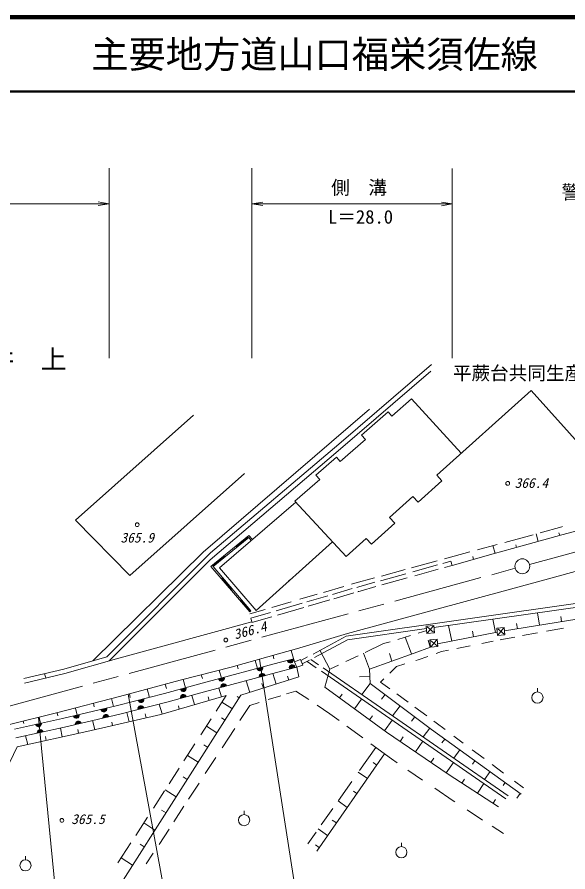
# Model space of a CAD drawing. Units: millimetres, scale not verified. Extents: x 40000 to 680000, y 20000 to 380000.
# Drawn here: x 206772 to 280776, y 265182 to 380000 of the extents above; entities that cross this region are included whole.
import ezdxf
from ezdxf.enums import TextEntityAlignment as Align

# ---------------------------------------------------------------- set-up
doc = ezdxf.new("R2010")
doc.units = ezdxf.units.MM
doc.header["$LTSCALE"] = 1000
doc.linetypes.add('CHAIN', pattern=[18.5, 12, -1.5, 3.5, -1.5])
for name, color, linetype, lineweight in [('M-BGD', 7, 'Continuous', 13), ('M-BMK', 2, 'CHAIN', 13), ('M-BMK-HTXT', 7, 'Continuous', 13), ('M-BMK-ROW', 30, 'Continuous', 13), ('M-BMK-SRVR', 3, 'Continuous', 13), ('M-STR-STR3', 7, 'Continuous', 13), ('M-STR-STRC', 7, 'Continuous', 13), ('M-TTL', 2, 'Continuous', 140), ('M-TTL-LINE', 7, 'Continuous', 50)]:
    doc.layers.add(name, color=color, linetype=linetype, lineweight=lineweight)
doc.layers.add('M-TTL-TXT', color=7, linetype='Continuous')
doc.styles.add('ＭＳ ゴシック', font='')
doc.styles.get('ＭＳ ゴシック').set_extended_font_data('MS Gothic')

# ---------------------------------------------------------------- blocks, each defined once
blk = doc.blocks.new('open_arrow')
at = {"color": 0, "linetype": 'Continuous', "lineweight": -2}
blk.add_lwpolyline([(7.5, 1.25), (0, 0), (7.5, -1.25)], dxfattribs=at)

msp = doc.modelspace()

# ---------------------------------------------------------------- linework, layer by layer
at = {"layer": 'M-BGD'}
for p, q in [((249992, 322651), (262450, 333357)), ((249918, 321740), (262377, 332445)), ((275838, 329864), (263147, 318480)), ((287714, 316586), (275838, 329864)), ((257140, 326404), (259775, 328714)), ((259775, 328714), (266456, 321448)), ((231760, 308126), (254098, 327320)), ((214631, 312446), (230486, 326512)), ((253052, 323864), (256622, 326994)), ((256622, 326994), (257140, 326404)), ((253052, 323864), (253570, 323273)), ((232768, 308018), (249992, 322651)), ((250185, 320304), (253570, 323273)), ((232695, 307107), (249918, 321740)), ((246909, 318476), (249667, 320894)), ((249667, 320894), (250185, 320304)), ((315401, 320021), (279965, 310456)), ((221897, 305008), (237331, 318701)), ((246909, 318476), (247427, 317885)), ((263840, 317708), (263147, 318480)), ((244101, 314968), (247427, 317885)), ((263840, 317708), (260648, 314844)), ((244215, 314845), (233967, 306030)), ((250972, 307557), (244101, 314968)), ((259955, 315616), (256815, 312799)), ((260648, 314844), (259955, 315616)), ((214631, 312446), (221897, 305008)), ((257508, 312027), (256815, 312799)), ((257508, 312027), (254370, 309212)), ((277055, 310745), (279939, 311533)), ((279939, 311533), (280055, 311566)), ((232812, 306210), (237905, 310368)), ((233098, 306185), (237885, 310093)), ((236194, 308907), (237790, 310209)), ((236226, 308868), (237821, 310170)), ((236257, 308829), (237853, 310132)), ((237885, 310093), (238238, 309704)), ((237905, 310368), (238390, 309835)), ((272290, 309443), (276086, 310480)), ((274634, 308972), (279965, 310456)), ((276781, 309570), (276497, 310592)), ((278653, 304679), (302151, 311148)), ((279671, 310377), (279570, 310740)), ((236162, 308945), (236289, 308790)), ((238890, 300315), (249139, 309534)), ((253677, 309984), (250972, 307557)), ((254370, 309212), (253677, 309984)), ((268648, 308448), (271280, 309167)), ((271001, 307961), (270709, 309011)), ((270736, 307888), (274634, 308972)), ((273891, 308766), (273793, 309119)), ((216935, 293529), (231760, 308126)), ((218831, 294073), (232768, 308018)), ((264202, 307233), (267613, 308165)), ((265221, 306353), (270736, 307888)), ((219130, 293535), (232695, 307107)), ((233003, 306301), (234598, 307604)), ((233034, 306262), (234630, 307565)), ((233066, 306224), (234662, 307526)), ((234567, 307643), (234693, 307488)), ((259771, 306023), (263196, 306959)), ((263964, 306626), (265060, 306931)), ((265060, 306931), (265221, 306353)), ((268111, 307157), (268002, 307547)), ((238032, 300117), (232812, 306210)), ((238184, 300247), (233098, 306185)), ((233967, 306030), (238890, 300315)), ((255743, 304922), (258908, 305787)), ((259951, 305509), (263265, 306431)), ((260191, 304953), (263349, 305832)), ((264194, 306067), (265221, 306353)), ((234217, 304570), (234369, 304700)), ((235527, 303118), (234255, 304603)), ((235565, 303151), (234293, 304635)), ((235603, 303183), (234331, 304668)), ((243374, 304360), (243226, 304225)), ((251176, 297186), (278653, 304679)), ((252161, 303944), (254800, 304665)), ((255590, 304295), (255765, 304344)), ((255765, 304344), (258987, 305241)), ((255791, 303728), (259190, 304674)), ((235489, 303086), (235641, 303216)), ((247951, 302723), (250672, 303512)), ((251800, 303229), (249134, 302453)), ((251699, 303810), (252161, 303944)), ((252694, 303489), (252395, 303402)), ((252694, 303489), (254826, 304082)), ((252862, 302913), (254971, 303500)), ((244777, 301802), (247090, 302473)), ((248510, 302272), (245708, 301456)), ((252022, 302668), (249309, 301879)), ((250986, 296836), (290944, 302527)), ((252862, 302913), (252547, 302821)), ((252862, 302913), (252582, 302832)), ((262769, 298009), (291043, 302037)), ((236761, 301601), (236912, 301731)), ((238070, 300149), (236799, 301634)), ((238108, 300182), (236836, 301666)), ((238146, 300214), (236874, 301699)), ((241013, 300711), (243578, 301455)), ((245082, 301274), (241594, 300259)), ((248807, 301733), (245873, 300879)), ((238032, 300117), (238184, 300247)), ((238054, 299853), (240103, 300447)), ((240808, 300031), (238160, 299260)), ((245280, 300707), (241774, 299687)), ((272273, 297558), (290980, 300622)), ((276683, 299991), (276956, 298325)), ((220132, 293822), (238299, 298785)), ((238334, 298664), (238166, 299240)), ((240988, 299458), (238328, 298684)), ((271046, 297333), (270691, 299137)), ((273996, 297840), (273881, 298543)), ((279917, 298810), (279805, 299491)), ((251144, 296353), (261777, 297868)), ((260674, 297257), (261802, 297598)), ((263274, 295804), (271285, 297380)), ((264743, 298290), (265159, 296175)), ((268103, 296754), (267948, 297539)), ((272230, 298021), (271235, 297929)), ((271235, 297929), (271326, 296934)), ((272213, 297116), (271343, 297839)), ((272140, 297912), (271417, 297042)), ((272322, 297025), (272230, 298021)), ((277906, 297505), (280161, 297914)), ((244319, 295149), (251176, 297186)), ((246531, 294450), (250986, 296836)), ((246747, 293998), (251144, 296353)), ((257906, 296419), (259646, 296945)), ((259749, 294453), (258918, 296725)), ((262023, 296306), (262285, 295381)), ((263216, 296439), (262220, 296347)), ((262220, 296347), (262311, 295352)), ((263125, 296330), (262402, 295460)), ((263307, 295443), (263216, 296439)), ((271326, 296934), (272322, 297025)), ((271670, 296365), (272135, 296458)), ((272135, 296458), (273653, 296733)), ((274677, 296919), (276707, 297287)), ((242188, 294556), (244319, 295149)), ((253534, 294666), (256004, 295843)), ((256004, 295843), (256875, 296107)), ((260111, 294585), (262308, 295390)), ((262311, 295352), (263307, 295443)), ((265845, 295200), (267643, 295560)), ((269214, 295874), (270753, 296182)), ((213041, 292412), (218831, 294073)), ((235538, 292705), (242188, 294556)), ((241156, 294269), (241283, 293812)), ((243576, 294943), (244061, 293413)), ((244910, 293582), (245791, 294053)), ((248811, 292417), (247457, 294945)), ((250931, 293426), (252592, 294217)), ((253320, 294564), (254114, 292392)), ((254114, 292392), (260111, 294585)), ((256805, 294497), (257120, 293491)), ((260657, 293657), (261943, 294123)), ((263055, 294526), (263774, 294786)), ((263774, 294786), (264751, 294981)), ((213192, 291831), (220111, 293816)), ((231644, 290514), (241972, 293291)), ((236339, 292928), (236470, 292459)), ((239052, 292506), (238748, 293599)), ((241972, 293291), (243933, 293819)), ((244061, 293413), (244858, 293718)), ((244348, 292666), (244061, 293413)), ((245144, 292971), (244348, 292666)), ((244858, 293718), (245144, 292971)), ((245090, 293111), (246049, 293624)), ((246960, 292612), (245737, 293457)), ((247253, 293018), (246232, 293722)), ((248873, 292446), (249941, 292955)), ((257726, 292766), (258875, 293116)), ((260332, 293558), (260657, 293657)), ((207676, 291150), (213041, 292412)), ((207769, 290555), (213192, 291831)), ((210474, 291808), (210635, 291229)), ((228702, 290945), (235538, 292705)), ((231522, 291671), (231661, 291145)), ((231958, 289356), (242283, 292132)), ((233943, 292295), (234229, 291209)), ((241128, 291822), (241584, 290404)), ((242283, 292132), (244340, 292686)), ((244348, 292666), (244641, 291372)), ((272451, 275009), (247664, 292126)), ((272735, 275420), (247882, 292583)), ((248811, 292417), (248135, 290012)), ((254224, 290503), (254114, 292392)), ((256836, 291882), (257726, 292766)), ((220537, 288759), (228702, 290945)), ((226579, 289126), (231644, 290514)), ((229101, 291048), (229403, 289900)), ((236842, 288903), (244641, 291372)), ((237530, 290854), (238033, 289280)), ((243098, 291459), (243264, 290936)), ((252773, 291389), (254167, 291470)), ((253085, 288990), (254224, 290503)), ((262466, 284303), (254224, 290503)), ((255619, 290674), (256050, 291102)), ((256833, 289782), (255619, 290674)), ((224270, 289758), (224571, 288618)), ((226685, 290405), (226836, 289833)), ((226885, 287966), (231958, 289356)), ((233881, 289873), (234228, 288699)), ((239665, 290479), (239862, 289859)), ((244240, 289472), (242981, 289082)), ((245958, 288323), (244240, 289472)), ((248135, 290012), (256405, 283961)), ((276685, 289343), (276686, 289843)), ((212234, 286572), (220537, 288759)), ((218920, 260791), (236842, 288903)), ((219439, 288470), (219723, 287390)), ((220272, 287529), (226579, 289126)), ((221855, 289112), (221986, 288614)), ((226088, 286346), (234872, 288885)), ((230265, 288892), (230614, 287655)), ((232459, 288695), (232594, 288227)), ((234872, 288885), (233512, 286783)), ((236346, 288728), (236620, 288554)), ((242184, 288835), (240513, 288318)), ((250104, 288572), (250463, 289070)), ((253062, 288398), (252121, 287095)), ((256222, 289000), (255743, 288364)), ((259309, 287965), (257785, 289084)), ((212872, 285772), (220272, 287529)), ((214855, 286243), (214604, 287196)), ((217021, 287833), (217149, 287349)), ((220558, 286363), (226885, 287966)), ((225862, 287707), (226252, 286394)), ((228447, 287472), (228565, 287062)), ((234290, 287986), (235697, 287107)), ((238034, 287551), (236705, 285517)), ((239306, 287945), (238034, 287551)), ((248790, 286427), (247079, 287572)), ((258219, 287498), (257203, 286147)), ((261815, 286127), (260222, 287296)), ((205398, 284904), (212234, 286572)), ((209739, 285963), (209928, 285134)), ((212168, 286555), (212262, 286144)), ((213137, 284602), (220558, 286363)), ((216132, 284043), (226088, 286346)), ((221524, 286608), (221824, 285360)), ((223975, 286407), (224095, 285885)), ((248790, 286427), (250060, 285498)), ((254139, 285619), (254526, 286155)), ((260217, 285995), (259777, 285409)), ((206414, 284373), (212872, 285772)), ((207681, 285101), (207602, 285442)), ((216920, 285500), (217214, 284293)), ((219503, 285316), (219611, 284848)), ((232829, 285727), (231457, 283606)), ((232200, 284755), (233623, 283853)), ((234238, 285875), (234717, 285570)), ((251085, 284748), (253201, 283200)), ((256151, 284134), (257177, 285557)), ((263080, 285199), (262747, 285443)), ((263080, 285199), (264284, 284302)), ((206622, 283190), (213137, 284602)), ((206790, 281992), (216132, 284043)), ((212590, 284472), (212850, 283322)), ((214934, 284301), (215043, 283804)), ((236004, 284443), (234302, 281837)), ((256405, 283961), (264705, 278307)), ((262211, 284487), (261321, 283303)), ((262466, 284303), (274484, 275646)), ((207923, 283472), (208194, 282300)), ((210584, 283349), (210694, 282849)), ((258237, 282713), (258643, 283308)), ((261273, 282728), (260303, 281305)), ((264232, 283030), (263859, 282512)), ((265454, 283432), (266710, 282496)), ((203161, 274509), (206790, 281992)), ((230672, 282392), (229185, 280093)), ((231867, 282237), (232383, 281908)), ((254962, 281912), (252785, 278820)), ((254297, 282398), (257060, 280376)), ((265454, 280449), (266261, 281569)), ((267918, 281598), (269523, 280403)), ((229668, 280840), (231114, 279918)), ((233454, 280539), (232052, 278392)), ((256154, 281039), (247039, 267987)), ((257060, 280376), (257854, 279835)), ((262370, 279898), (262759, 280469)), ((228554, 279117), (227189, 277007)), ((254597, 279883), (255100, 279530)), ((264431, 278484), (265387, 279887)), ((268289, 280108), (267947, 279632)), ((270594, 279606), (272140, 278455)), ((229096, 277948), (229638, 277603)), ((252617, 278582), (253841, 277727)), ((259289, 278858), (261255, 277518)), ((264705, 278307), (271455, 273931)), ((270318, 278647), (269569, 277607)), ((231219, 277117), (229816, 274969)), ((251730, 277322), (249935, 274773)), ((266532, 277122), (266879, 277657)), ((269474, 277065), (268630, 275763)), ((272346, 277185), (272060, 276789)), ((273618, 277355), (274818, 276462)), ((226578, 276062), (225090, 273761)), ((226681, 276221), (228157, 275280)), ((251959, 276048), (252437, 275717)), ((262882, 276410), (265361, 274721)), ((274375, 275724), (273913, 275083)), ((249896, 274716), (251134, 273851)), ((265361, 274721), (265565, 274589)), ((270728, 274403), (271043, 274889)), ((226192, 273495), (226781, 273120)), ((229181, 273996), (227814, 271905)), ((237278, 272880), (237278, 273380)), ((249183, 273705), (247631, 271500)), ((267224, 273514), (269321, 272154)), ((224306, 272549), (222715, 270089)), ((249118, 272142), (249672, 271757)), ((223791, 271752), (225298, 270795)), ((270620, 271312), (272110, 270346)), ((227186, 270943), (225842, 268885)), ((246945, 270526), (245845, 268964)), ((247244, 270950), (248497, 270075)), ((222053, 269065), (220327, 266395)), ((223290, 268908), (223862, 268543)), ((246886, 268809), (247377, 268470)), ((258410, 268574), (258411, 269074)), ((225075, 267711), (224133, 266267)), ((207904, 266801), (207904, 267301)), ((220755, 267057), (222290, 266076))]:
    msp.add_line(p, q, dxfattribs=at)
for centre, radius in [((272687, 317371), 250), ((222915, 311818), 250), ((234818, 296331), 250), ((276680, 288598), 750), ((212791, 272105), 250), ((237273, 272134), 750), ((258405, 267828), 750), ((207899, 266055), 750)]:
    msp.add_circle(centre, radius, dxfattribs=at)
for centre, radius, start, end in [((243472, 293646), 400, 195.07112, 15.07112), ((243472, 293646), 400, 195.07112, 15.07112), ((243472, 293646), 350, 195.07112, 15.07112), ((243472, 293646), 300, 195.07112, 15.07112), ((243472, 293646), 250, 195.07112, 15.07112), ((243472, 293646), 200, 195.07112, 15.07112), ((243472, 293646), 150, 195.07112, 15.07112), ((243735, 292601), 400, 15.07112, 195.07112), ((243735, 292601), 400, 15.07112, 195.07112), ((243472, 293646), 100, 195.07112, 15.07112), ((243735, 292601), 350, 15.07112, 195.07112), ((243472, 293646), 50, 195.07112, 15.07112), ((243735, 292601), 300, 15.07112, 195.07112), ((243735, 292601), 250, 15.07112, 195.07112), ((243735, 292601), 200, 15.07112, 195.07112), ((239390, 292597), 400, 195.05048, 15.05048), ((239390, 292597), 400, 195.05048, 15.05048), ((239390, 292597), 350, 195.05048, 15.05048), ((239390, 292597), 300, 195.05048, 15.05048), ((239390, 292597), 250, 195.05048, 15.05048), ((239390, 292597), 200, 195.05048, 15.05048), ((239390, 292597), 150, 195.05048, 15.05048), ((239390, 292597), 100, 195.05048, 15.05048), ((239702, 291438), 400, 15.05048, 195.05048), ((239702, 291438), 400, 15.05048, 195.05048), ((239390, 292597), 50, 195.05048, 15.05048), ((239702, 291438), 350, 15.05048, 195.05048), ((239702, 291438), 300, 15.05048, 195.05048), ((239702, 291438), 250, 15.05048, 195.05048), ((239702, 291438), 200, 15.05048, 195.05048), ((243735, 292601), 150, 15.07112, 195.07112), ((243735, 292601), 100, 15.07112, 195.07112), ((243735, 292601), 50, 15.07112, 195.07112), ((234226, 291208), 400, 195.05048, 15.05048), ((234226, 291208), 400, 195.05048, 15.05048), ((234226, 291208), 350, 195.05048, 15.05048), ((234226, 291208), 300, 195.05048, 15.05048), ((234226, 291208), 250, 195.05048, 15.05048), ((234226, 291208), 200, 195.05048, 15.05048), ((234226, 291208), 150, 195.05048, 15.05048), ((234226, 291208), 100, 195.05048, 15.05048), ((234226, 291208), 50, 195.05048, 15.05048), ((239702, 291438), 150, 15.05048, 195.05048), ((239702, 291438), 100, 15.05048, 195.05048), ((239702, 291438), 50, 15.05048, 195.05048), ((229111, 289820), 400, 195.32338, 15.32338), ((229111, 289820), 400, 195.32338, 15.32338), ((229111, 289820), 350, 195.32338, 15.32338), ((229111, 289820), 300, 195.32338, 15.32338), ((229111, 289820), 250, 195.32338, 15.32338), ((229111, 289820), 200, 195.32338, 15.32338), ((229111, 289820), 150, 195.32338, 15.32338), ((229111, 289820), 100, 195.32338, 15.32338), ((229111, 289820), 50, 195.32338, 15.32338), ((234539, 290050), 400, 15.05048, 195.05048), ((234539, 290050), 400, 15.05048, 195.05048), ((234539, 290050), 350, 15.05048, 195.05048), ((234539, 290050), 300, 15.05048, 195.05048), ((234539, 290050), 250, 15.05048, 195.05048), ((234539, 290050), 200, 15.05048, 195.05048), ((234539, 290050), 150, 15.05048, 195.05048), ((234539, 290050), 100, 15.05048, 195.05048), ((234539, 290050), 50, 15.05048, 195.05048), ((223426, 288328), 400, 194.21425, 14.21425), ((223426, 288328), 400, 194.21425, 14.21425), ((223426, 288328), 350, 194.21425, 14.21425), ((223426, 288328), 300, 194.21425, 14.21425), ((223426, 288328), 250, 194.21425, 14.21425), ((223426, 288328), 200, 194.21425, 14.21425), ((223426, 288328), 150, 194.21425, 14.21425), ((223426, 288328), 100, 194.21425, 14.21425), ((223426, 288328), 50, 194.21425, 14.21425), ((229108, 288608), 400, 14.70921, 194.70921), ((229108, 288608), 400, 14.70921, 194.70921), ((229108, 288608), 350, 14.70921, 194.70921), ((229108, 288608), 300, 14.70921, 194.70921), ((229108, 288608), 250, 14.70921, 194.70921), ((229108, 288608), 200, 14.70921, 194.70921), ((229108, 288608), 150, 14.70921, 194.70921), ((229108, 288608), 100, 14.70921, 194.70921), ((229108, 288608), 50, 14.70921, 194.70921), ((218422, 287090), 400, 193.35102, 13.35102), ((218422, 287090), 400, 193.35102, 13.35102), ((218422, 287090), 350, 193.35102, 13.35102), ((218422, 287090), 300, 193.35102, 13.35102), ((218422, 287090), 250, 193.35102, 13.35102), ((218422, 287090), 200, 193.35102, 13.35102), ((218422, 287090), 150, 193.35102, 13.35102), ((218422, 287090), 100, 193.35102, 13.35102), ((218422, 287090), 50, 193.35102, 13.35102), ((223408, 287112), 400, 14.70921, 194.70921), ((223408, 287112), 400, 14.70921, 194.70921), ((223408, 287112), 350, 14.70921, 194.70921), ((223408, 287112), 300, 14.70921, 194.70921), ((223408, 287112), 250, 14.70921, 194.70921), ((223408, 287112), 200, 14.70921, 194.70921), ((223408, 287112), 150, 14.70921, 194.70921), ((223408, 287112), 100, 14.70921, 194.70921), ((223408, 287112), 50, 14.70921, 194.70921), ((214722, 286212), 400, 193.35102, 13.35102), ((214722, 286212), 400, 193.35102, 13.35102), ((214722, 286212), 350, 193.35102, 13.35102), ((214722, 286212), 300, 193.35102, 13.35102), ((214722, 286212), 250, 193.35102, 13.35102), ((214722, 286212), 200, 193.35102, 13.35102), ((214722, 286212), 150, 193.35102, 13.35102), ((214722, 286212), 100, 193.35102, 13.35102), ((214722, 286212), 50, 193.35102, 13.35102), ((218703, 285923), 400, 13.35102, 193.35102), ((218703, 285923), 400, 13.35102, 193.35102), ((218703, 285923), 350, 13.35102, 193.35102), ((218703, 285923), 300, 13.35102, 193.35102), ((218703, 285923), 250, 13.35102, 193.35102), ((218703, 285923), 200, 13.35102, 193.35102), ((218703, 285923), 150, 13.35102, 193.35102), ((218703, 285923), 100, 13.35102, 193.35102), ((218703, 285923), 50, 13.35102, 193.35102), ((209643, 285073), 400, 192.22999, 12.22999), ((209643, 285073), 400, 192.22999, 12.22999), ((209643, 285073), 350, 192.22999, 12.22999), ((209643, 285073), 300, 192.22999, 12.22999), ((209643, 285073), 250, 192.22999, 12.22999), ((209643, 285073), 200, 192.22999, 12.22999), ((209643, 285073), 150, 192.22999, 12.22999), ((209643, 285073), 100, 192.22999, 12.22999), ((209643, 285073), 50, 192.22999, 12.22999), ((214993, 285042), 400, 13.35102, 193.35102), ((214993, 285042), 400, 13.35102, 193.35102), ((214993, 285042), 350, 13.35102, 193.35102), ((214993, 285042), 300, 13.35102, 193.35102), ((214993, 285042), 250, 13.35102, 193.35102), ((214993, 285042), 200, 13.35102, 193.35102), ((214993, 285042), 150, 13.35102, 193.35102), ((214993, 285042), 100, 13.35102, 193.35102), ((214993, 285042), 50, 13.35102, 193.35102), ((209880, 283896), 400, 12.22999, 192.22999), ((209880, 283896), 400, 12.22999, 192.22999), ((209880, 283896), 350, 12.22999, 192.22999), ((209880, 283896), 300, 12.22999, 192.22999), ((209880, 283896), 250, 12.22999, 192.22999), ((209880, 283896), 200, 12.22999, 192.22999), ((209880, 283896), 150, 12.22999, 192.22999), ((209880, 283896), 100, 12.22999, 192.22999), ((209880, 283896), 50, 12.22999, 192.22999)]:
    msp.add_arc(centre, radius, start, end, dxfattribs=at)
at = {"layer": 'M-BMK'}
for p, q in [((275620, 306493), (316350, 317595)), ((203962, 286962), (273691, 305967))]:
    msp.add_line(p, q, dxfattribs=at)
at = {"layer": 'M-BMK-ROW'}
for p, q in [((262743, 298292), (261747, 298200)), ((261747, 298200), (261838, 297204)), ((262725, 297386), (261855, 298110)), ((262652, 298183), (261929, 297313)), ((262834, 297296), (262743, 298292)), ((261838, 297204), (262834, 297296)), ((263199, 295534), (262329, 296257))]:
    msp.add_line(p, q, dxfattribs=at)
at = {"layer": 'M-BMK-SRVR'}
msp.add_circle((274655, 306233), 1000, dxfattribs=at)
at = {"layer": 'M-STR-STR3'}
for p, q in [((219127, 334204), (219136, 359695)), ((238317, 334197), (238325, 359689)), ((265229, 334188), (265238, 359680)), ((219134, 354928), (79233, 354976)), ((265236, 354912), (238324, 354921))]:
    msp.add_line(p, q, dxfattribs=at)
at = {"layer": 'M-STR-STRC'}
for p, q in [((244179, 262693), (239346, 293765)), ((226537, 262688), (221691, 289068)), ((212682, 254958), (209640, 285939))]:
    msp.add_line(p, q, dxfattribs=at)
at = {"layer": 'M-TTL'}
msp.add_line((680000, 380000), (40000, 380000), dxfattribs=at)
at = {"layer": 'M-TTL-LINE'}
msp.add_line((40000, 370000), (680000, 370000), dxfattribs=at)

# ---------------------------------------------------------------- block references
at = {"layer": 'M-STR-STR3', "xscale": 193, "yscale": 193, "rotation": 180}
for p in [(219134, 354928), (265236, 354912)]:
    msp.add_blockref('open_arrow', p, dxfattribs=at)
at = {"layer": 'M-STR-STR3', "xscale": 193, "yscale": 193}
msp.add_blockref('open_arrow', (238324, 354921), dxfattribs=at)

# ---------------------------------------------------------------- texts
at = {"layer": 'M-BGD', "style": 'ＭＳ ゴシック', "oblique": 15}
for s, rotation, p in [('366.4', 359.98, (273618, 316367)), ('365.9', 359.98, (220667, 309024)), ('366.4', 15.057, (236175, 296025)), ('365.5', 359.98, (214053, 271215))]:
    msp.add_text(s, height=1320, rotation=rotation, dxfattribs=at).set_placement(p, align=Align.BOTTOM_LEFT)
at = {"layer": 'M-BMK-HTXT', "style": 'ＭＳ ゴシック'}
for s, height, p in [('福\u3000井\u3000上', 2566, (195934, 332001)), ('平蕨台共同生産組合', 1833, (265319, 330715))]:
    msp.add_text(s, height=height, rotation=359.98, dxfattribs=at).set_placement(p, align=Align.BOTTOM_LEFT)
at = {"layer": 'M-STR-STR3', "style": 'ＭＳ ゴシック'}
for s, p in [('側\u3000溝', (248967, 355639)), ('L＝28.0', (248547, 351705))]:
    msp.add_text(s, height=1833, rotation=359.98, dxfattribs=at).set_placement(p, align=Align.BOTTOM_LEFT)
at = {"layer": 'M-STR-STRC', "style": 'ＭＳ ゴシック'}
msp.add_text('警戒-NO-26-10', height=1833, rotation=359.98, dxfattribs=at).set_placement((279914, 355013), align=Align.BOTTOM_LEFT)
at = {"layer": 'M-TTL-TXT', "style": 'ＭＳ ゴシック'}
msp.add_text('主要地方道山口福栄須佐線', height=3666, dxfattribs=at).set_placement((216734, 375000), align=Align.MIDDLE_LEFT)

doc.saveas('drawing.dxf')
